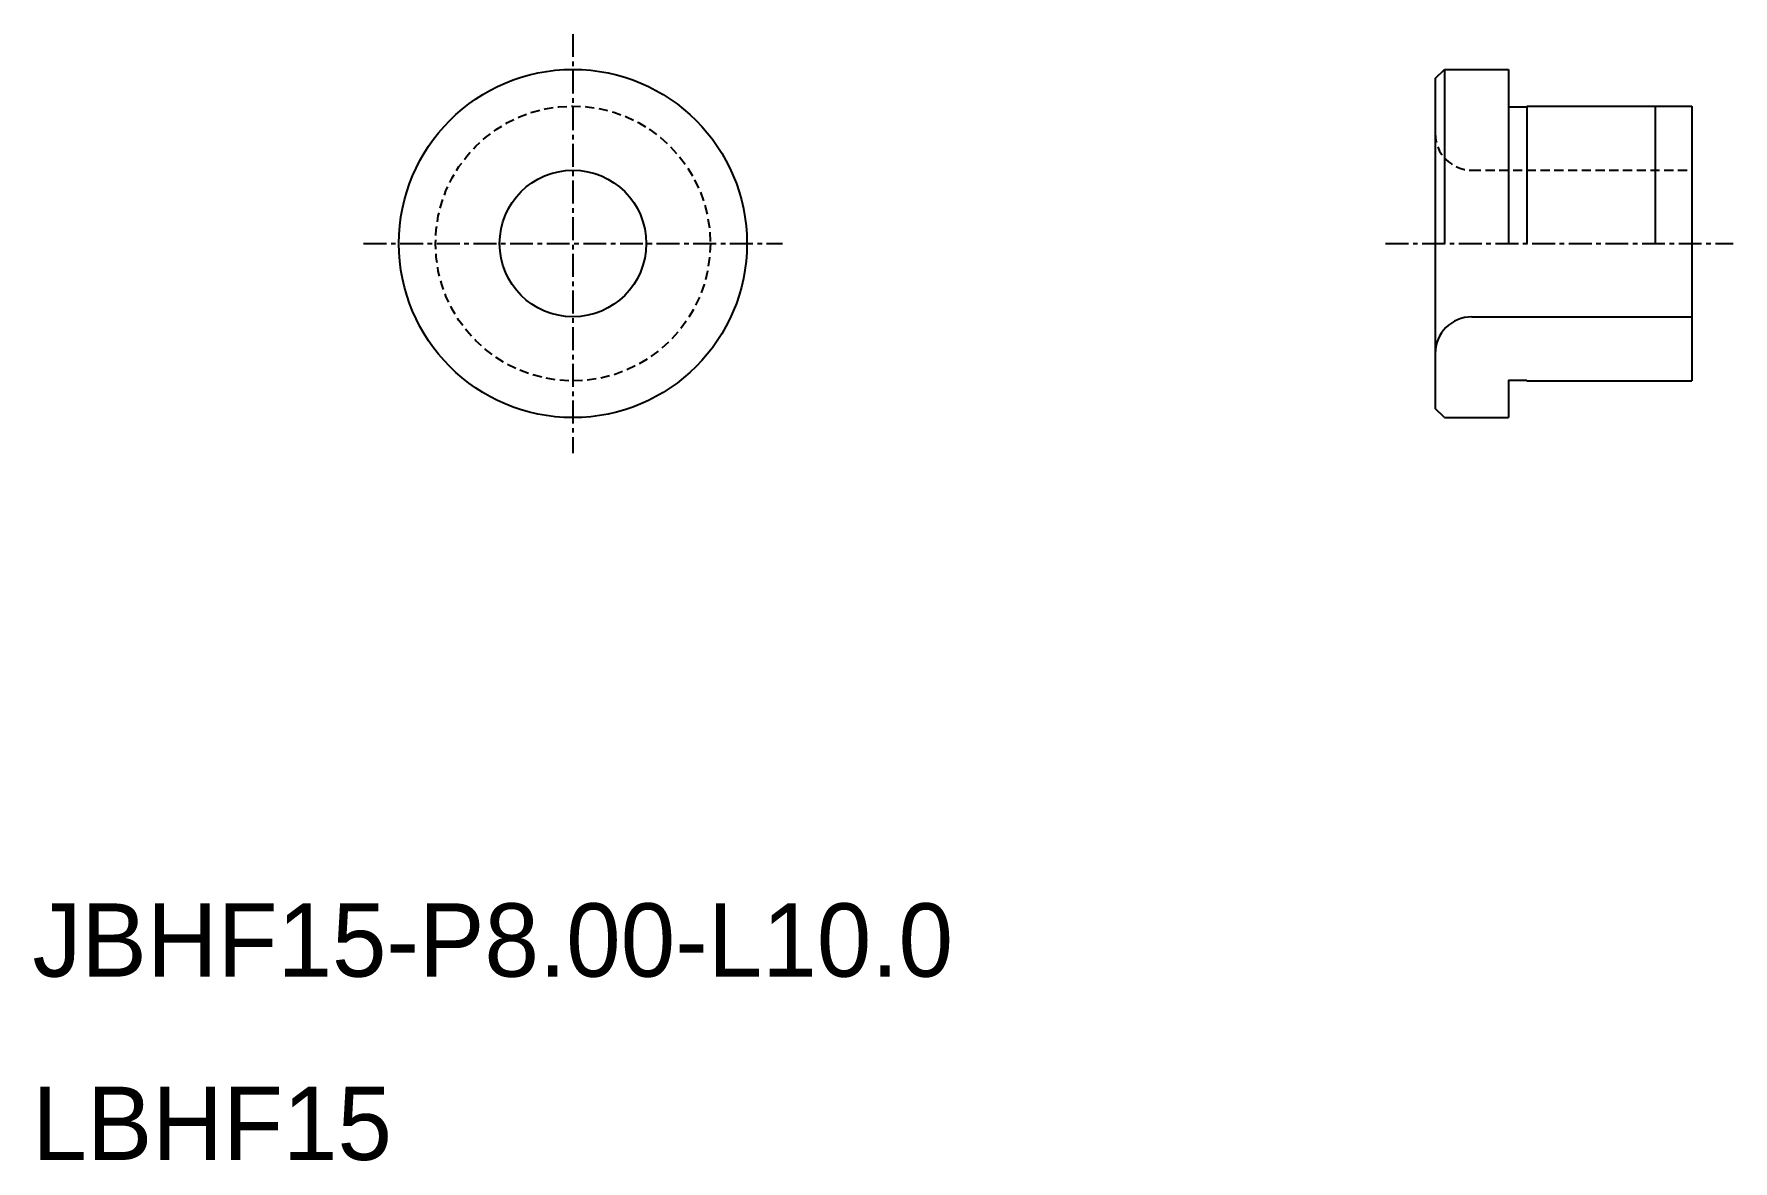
# Model space of a CAD drawing. Extents: x 10.1 to 102.8, y 9.9 to 71.4.
import ezdxf

# ---------------------------------------------------------------- set-up
doc = ezdxf.new("R2010")
doc.units = 0
doc.linetypes.add('CENTER', pattern=[2, 1.25, -0.25, 0.25, -0.25])
doc.linetypes.add('DASHED', pattern=[0.75, 0.5, -0.25])
doc.layers.get('0').update_dxf_attribs({"linetype": 'CONTINUOUS'})
doc.layers.add('CENTER', color=1, linetype='CENTER')

msp = doc.modelspace()

# ---------------------------------------------------------------- linework, layer by layer
at = {"color": 7, "linetype": 'CONTINUOUS'}
for p, q in [((86.563, 69), (87.063, 69.5)), ((86.563, 69), (86.563, 51)), ((87.063, 69.5), (87.063, 60)), ((87.063, 69.5), (90.563, 69.5)), ((90.563, 69.5), (90.563, 60)), ((90.563, 67.45), (91.563, 67.45)), ((91.563, 67.5), (100.563, 67.5)), ((91.563, 67.5), (91.563, 60)), ((98.563, 67.5), (98.563, 60)), ((100.563, 67.5), (100.563, 52.5)), ((91.563, 64), (91.563, 64)), ((94.563, 64), (94.563, 64)), ((88.563, 56), (100.563, 56)), ((90.563, 52.55), (90.563, 50.5)), ((90.563, 52.55), (91.563, 52.55)), ((91.563, 52.55), (91.563, 52.5)), ((91.563, 52.5), (100.563, 52.5)), ((87.063, 50.5), (86.563, 51)), ((87.063, 50.5), (90.563, 50.5))]:
    msp.add_line(p, q, dxfattribs=at)
at = {"color": 3, "linetype": 'DASHED'}
msp.add_line((88.563, 64), (100.563, 64), dxfattribs=at)
at = {"color": 7, "linetype": 'CONTINUOUS'}
for radius in [9.5, 4]:
    msp.add_circle((39.5, 60), radius, dxfattribs=at)
at = {"color": 3, "linetype": 'DASHED'}
msp.add_circle((39.5, 60), 7.5, dxfattribs=at)
msp.add_arc((88.563, 66), 2, 180, 270, dxfattribs=at)
at = {"color": 7, "linetype": 'CONTINUOUS'}
msp.add_arc((88.563, 54), 2, 90, 180, dxfattribs=at)
at = {"layer": 'CENTER', "color": 1, "linetype": 'CENTER'}
for p, q in [((39.5, 71.43), (39.5, 48.57)), ((28.07, 60), (50.93, 60)), ((83.854, 60), (102.819, 60))]:
    msp.add_line(p, q, dxfattribs=at)

# ---------------------------------------------------------------- texts
at = {"color": 7, "linetype": 'CONTINUOUS'}
for s, p in [('JBHF15-P8.00-L10.0', (10, 20)), ('LBHF15', (10, 10))]:
    msp.add_text(s, height=4, dxfattribs=at).set_placement(p)

doc.saveas('drawing.dxf')
